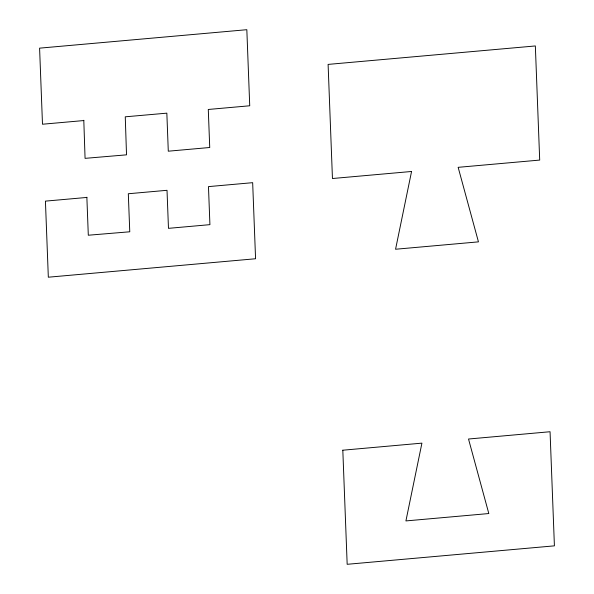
<?xml version="1.0" encoding="UTF-8"?>
<svg xmlns="http://www.w3.org/2000/svg" width="594" height="594" viewBox="0 0 594 594"><rect width="100%" height="100%" fill="white"/><g stroke="black" fill="none" stroke-linecap="round" stroke-linejoin="round"><path stroke-width="0.89" d="M83.813 120.552L42.493 124.228L39.59 48.151L246.829 29.7L249.732 105.777L208.286 109.467L209.734 147.505L168.288 151.195L166.84 113.157L125.26 116.818L126.522 154.834L85.068 158.353L83.799 120.292M86.865 197.438L45.426 201.128L48.329 277.205L255.569 258.754L252.665 182.677L208.472 186.613L209.92 224.651L168.473 228.341L167.018 190.303L128.311 193.748L129.767 231.786L88.306 235.224L86.858 197.186M342.82 450.207L421.918 443.139L405.917 520.923L488.817 513.543L468.518 439.018L550.059 431.734L554.41 545.849L347.171 564.3L342.812 450.185M411.56 171.48L395.559 249.242L478.452 241.862L458.152 167.33L539.701 160.076L535.343 45.953L328.103 64.404L332.454 178.519L411.56 171.48"/></g></svg>
